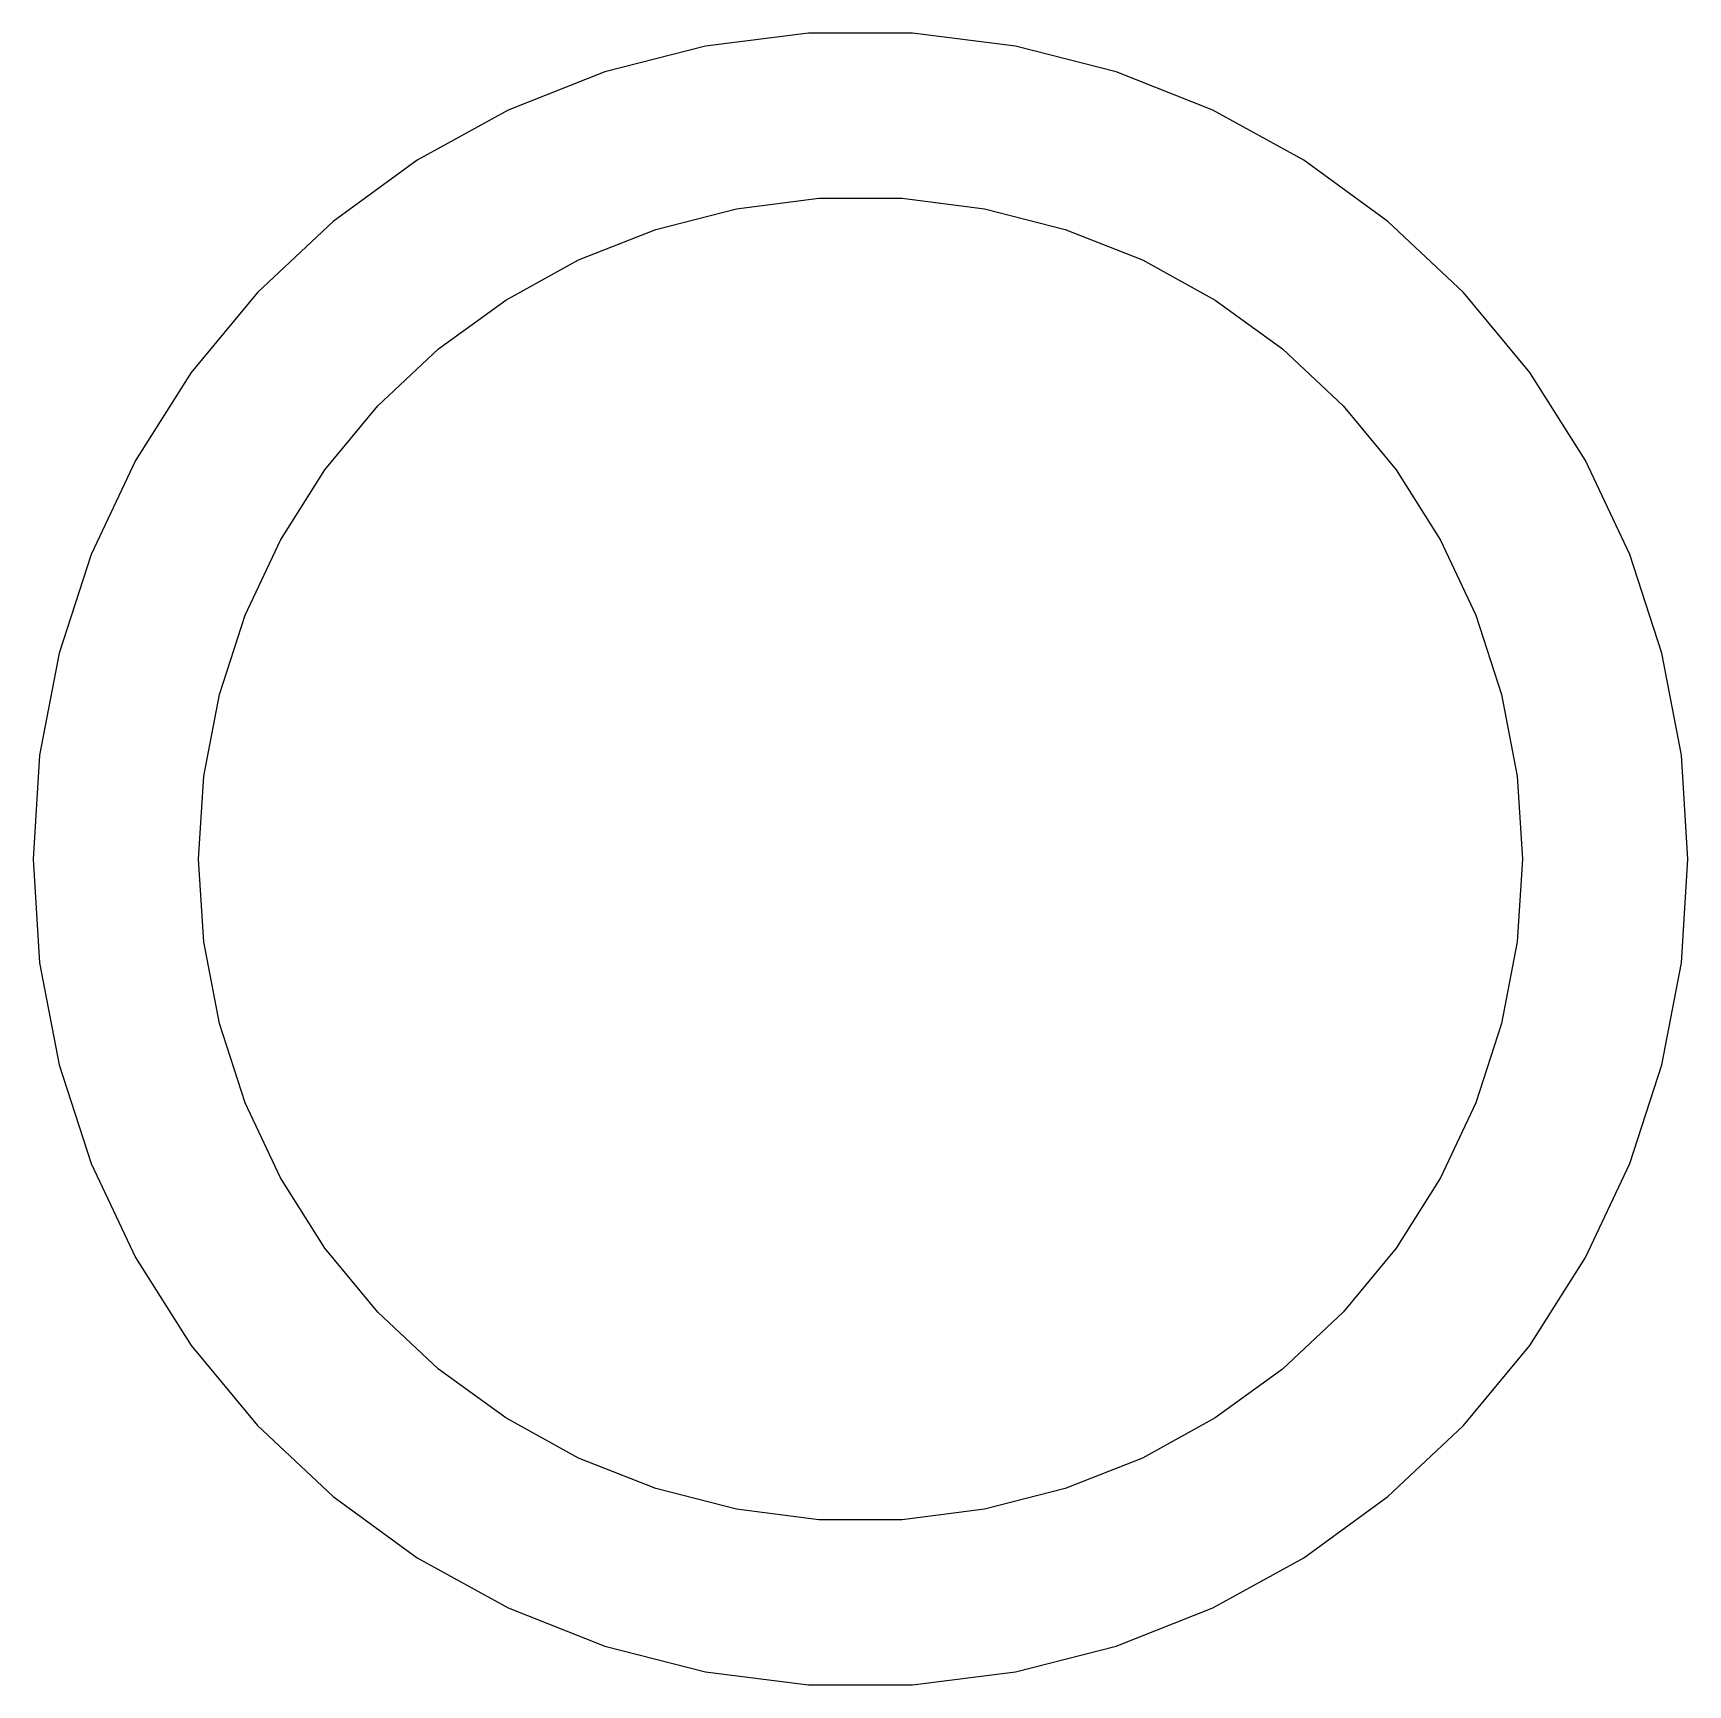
# Model space of a CAD drawing. Header units: metres. Extents: x -62 to 62, y -62 to 62.
import ezdxf

# ---------------------------------------------------------------- set-up
doc = ezdxf.new("R2010")
doc.units = ezdxf.units.M

msp = doc.modelspace()

# ---------------------------------------------------------------- linework, layer by layer
for p, q in [((-11.7113, 61.3929), (-19.3136, 59.441)), ((-3.92439, 62.3767), (-11.7113, 61.3929)), ((3.92439, 62.3767), (-3.92439, 62.3767)), ((11.7113, 61.3929), (3.92439, 62.3767)), ((19.3136, 59.441), (11.7113, 61.3929)), ((-19.3136, 59.441), (-26.6112, 56.5517)), ((26.6112, 56.5517), (19.3136, 59.441)), ((-26.6112, 56.5517), (-33.4892, 52.7705)), ((33.4892, 52.7705), (26.6112, 56.5517)), ((-33.4892, 52.7705), (-39.839, 48.1571)), ((39.839, 48.1571), (33.4892, 52.7705)), ((-15.4508, 47.5528), (-9.36906, 49.1143)), ((-9.36906, 49.1143), (-3.13951, 49.9013)), ((-3.13951, 49.9013), (3.13951, 49.9013)), ((3.13951, 49.9013), (9.36906, 49.1143)), ((9.36906, 49.1143), (15.4508, 47.5528)), ((-39.839, 48.1571), (-45.5605, 42.7842)), ((-21.289, 45.2413), (-15.4508, 47.5528)), ((15.4508, 47.5528), (21.289, 45.2413)), ((45.5605, 42.7842), (39.839, 48.1571)), ((-26.7913, 42.2164), (-21.289, 45.2413)), ((21.289, 45.2413), (26.7913, 42.2164)), ((-45.5605, 42.7842), (-50.5636, 36.7366)), ((50.5636, 36.7366), (45.5605, 42.7842)), ((-31.8712, 38.5257), (-26.7913, 42.2164)), ((26.7913, 42.2164), (31.8712, 38.5257)), ((-36.4484, 34.2274), (-31.8712, 38.5257)), ((31.8712, 38.5257), (36.4484, 34.2274)), ((-50.5636, 36.7366), (-54.7692, 30.1096)), ((54.7692, 30.1096), (50.5636, 36.7366)), ((-40.4509, 29.3893), (-36.4484, 34.2274)), ((36.4484, 34.2274), (40.4509, 29.3893)), ((-54.7692, 30.1096), (-58.111, 23.0078)), ((58.111, 23.0078), (54.7692, 30.1096)), ((-43.8153, 24.0877), (-40.4509, 29.3893)), ((40.4509, 29.3893), (43.8153, 24.0877)), ((-46.4888, 18.4062), (-43.8153, 24.0877)), ((43.8153, 24.0877), (46.4888, 18.4062)), ((-58.111, 23.0078), (-60.5364, 15.5431)), ((60.5364, 15.5431), (58.111, 23.0078)), ((-48.4292, 12.4345), (-46.4888, 18.4062)), ((46.4888, 18.4062), (48.4292, 12.4345)), ((-60.5364, 15.5431), (-62.0072, 7.83331)), ((62.0072, 7.83331), (60.5364, 15.5431)), ((-49.6057, 6.26665), (-48.4292, 12.4345)), ((48.4292, 12.4345), (49.6057, 6.26665)), ((-62.0072, 7.83331), (-62.5, 0)), ((62.5, 0), (62.0072, 7.83331)), ((-50, 0), (-49.6057, 6.26665)), ((49.6057, 6.26665), (50, 0)), ((-62.5, 0), (-62.0072, -7.83331)), ((-49.6057, -6.26665), (-50, 0)), ((50, 0), (49.6057, -6.26665)), ((62.0072, -7.83331), (62.5, 0)), ((-48.4292, -12.4345), (-49.6057, -6.26665)), ((49.6057, -6.26665), (48.4292, -12.4345)), ((-62.0072, -7.83331), (-60.5364, -15.5431)), ((60.5364, -15.5431), (62.0072, -7.83331)), ((-46.4888, -18.4062), (-48.4292, -12.4345)), ((48.4292, -12.4345), (46.4888, -18.4062)), ((-60.5364, -15.5431), (-58.111, -23.0078)), ((58.111, -23.0078), (60.5364, -15.5431)), ((-43.8153, -24.0877), (-46.4888, -18.4062)), ((46.4888, -18.4062), (43.8153, -24.0877)), ((-58.111, -23.0078), (-54.7692, -30.1096)), ((54.7692, -30.1096), (58.111, -23.0078)), ((-40.4509, -29.3893), (-43.8153, -24.0877)), ((43.8153, -24.0877), (40.4509, -29.3893)), ((-36.4484, -34.2274), (-40.4509, -29.3893)), ((40.4509, -29.3893), (36.4484, -34.2274)), ((-54.7692, -30.1096), (-50.5636, -36.7366)), ((50.5636, -36.7366), (54.7692, -30.1096)), ((-31.8712, -38.5257), (-36.4484, -34.2274)), ((36.4484, -34.2274), (31.8712, -38.5257)), ((-50.5636, -36.7366), (-45.5605, -42.7842)), ((45.5605, -42.7842), (50.5636, -36.7366)), ((-26.7913, -42.2164), (-31.8712, -38.5257)), ((31.8712, -38.5257), (26.7913, -42.2164)), ((-21.289, -45.2413), (-26.7913, -42.2164)), ((26.7913, -42.2164), (21.289, -45.2413)), ((-45.5605, -42.7842), (-39.839, -48.1571)), ((39.839, -48.1571), (45.5605, -42.7842)), ((-15.4508, -47.5528), (-21.289, -45.2413)), ((21.289, -45.2413), (15.4508, -47.5528)), ((-39.839, -48.1571), (-33.4892, -52.7705)), ((-9.36906, -49.1143), (-15.4508, -47.5528)), ((15.4508, -47.5528), (9.36906, -49.1143)), ((33.4892, -52.7705), (39.839, -48.1571)), ((-3.13951, -49.9013), (-9.36906, -49.1143)), ((3.13951, -49.9013), (-3.13951, -49.9013)), ((9.36906, -49.1143), (3.13951, -49.9013)), ((-33.4892, -52.7705), (-26.6112, -56.5517)), ((26.6112, -56.5517), (33.4892, -52.7705)), ((-26.6112, -56.5517), (-19.3136, -59.441)), ((19.3136, -59.441), (26.6112, -56.5517)), ((-19.3136, -59.441), (-11.7113, -61.3929)), ((11.7113, -61.3929), (19.3136, -59.441)), ((-11.7113, -61.3929), (-3.92439, -62.3767)), ((-3.92439, -62.3767), (3.92439, -62.3767)), ((3.92439, -62.3767), (11.7113, -61.3929))]:
    msp.add_line(p, q)

doc.saveas('drawing.dxf')
